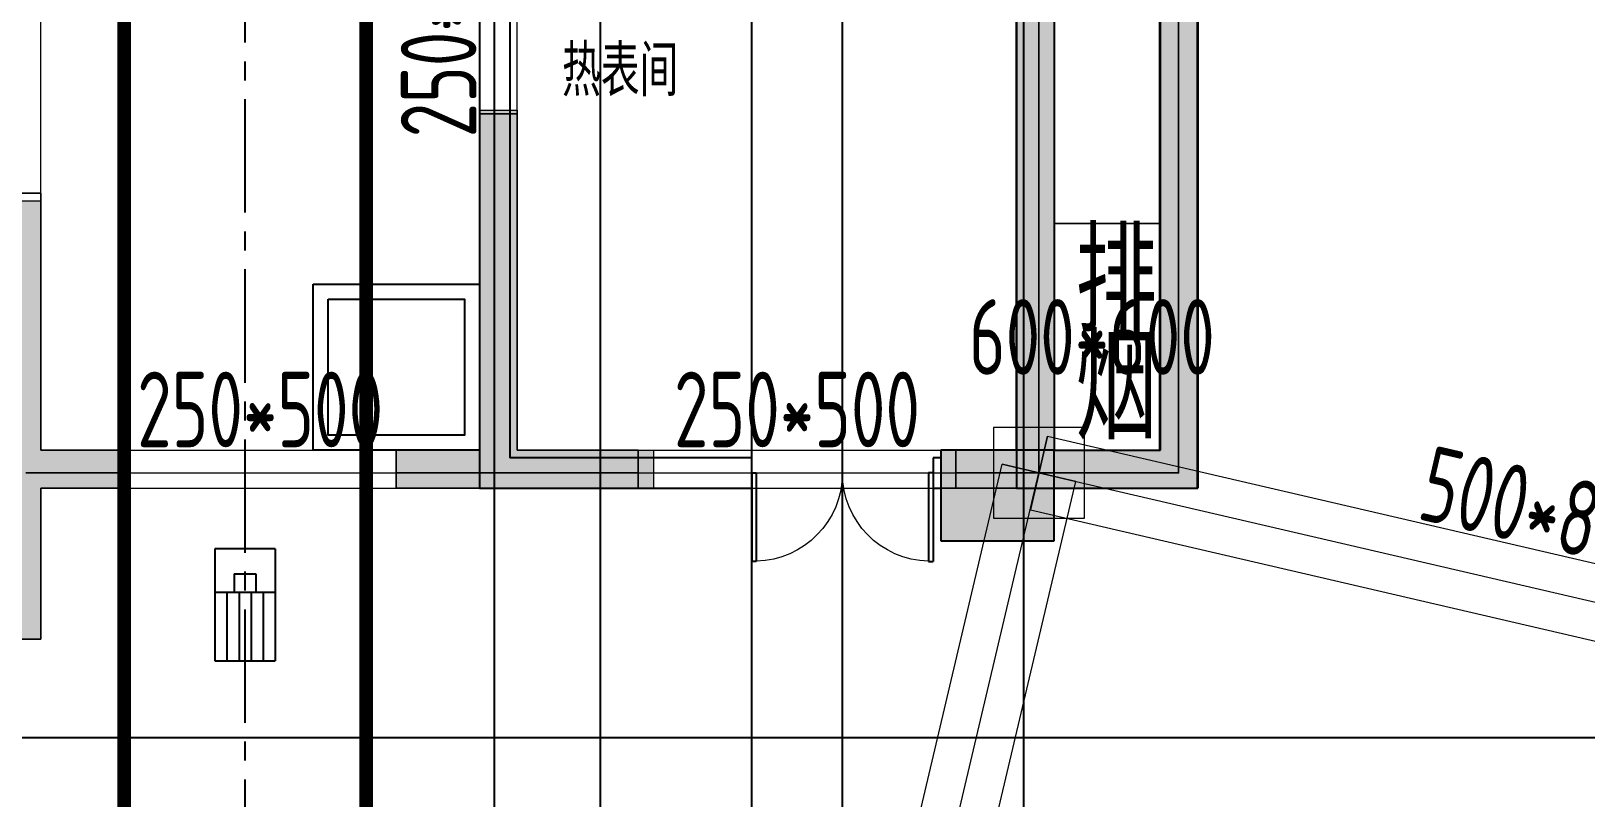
# Model space of a CAD drawing. Extents: x 369444 to 684549, y -549309 to 575337.
# Drawn here: x 439310 to 449591, y 449807 to 454880 of the extents above; entities that cross this region are included whole.
import ezdxf

# ---------------------------------------------------------------- set-up
doc = ezdxf.new("R2010")
doc.units = 0
doc.header["$LTSCALE"] = 1000
doc.header["$MEASUREMENT"] = 0
doc.linetypes.add('CENTER2', pattern=[1.125, 0.75, -0.125, 0.125, -0.125])
doc.linetypes.add('DASH', pattern=[0.35, 0.25, -0.1])
for name, color, linetype, lineweight, true_color in [('-1-0-1', 7, 'Continuous', 0, 0xc0c0c0), ('-1-1-2', 7, 'Continuous', 0, 0xc0c0c0), ('-2-0-1', 1, 'Continuous', 0, 0xff0000), ('-2-1-2', 9, 'Continuous', 0, 0x808080), ('1-6-1', 7, 'Continuous', 0, 0x55ff55), ('1-6-2', 7, 'Continuous', 0, 0x55ff55), ('11-6-1', 2, 'Continuous', 0, 0xffff00), ('11-6-2', 2, 'Continuous', 0, 0xffff00), ('11-6-5', 2, 'Continuous', 0, 0xffff00), ('12-6-1', 4, 'Continuous', 0, 0x00ffff), ('12-6-2', 4, 'Continuous', 0, 0x00ffff), ('12-6-5', 4, 'Continuous', 0, 0x00ffff)]:
    doc.layers.add(name, color=color, linetype=linetype, lineweight=lineweight, true_color=true_color)
for name, color, linetype in [('A-WALL-HATCH', 8, 'Continuous'), ('COLUMN', 9, 'Continuous'), ('DOTE', 1, 'Continuous'), ('DUCT-排烟中心线', 5, 'CENTER2'), ('DUCT-排烟管', 2, 'Continuous'), ('PUB_HATCH', 8, 'Continuous'), ('PUB_TEXT', 7, 'Continuous'), ('WALL', 9, 'Continuous'), ('WINDOW', 4, 'Continuous'), ('车库集水坑', 60, 'Continuous'), ('车库风井', 6, 'Continuous'), ('风管标注', 3, 'Continuous')]:
    doc.layers.add(name, color=color, linetype=linetype)
doc.layers.add('TEXT', color=7, linetype='Continuous', lineweight=13)
doc.styles.add('_HZTXT', font='txt.shx', dxfattribs={"width": 0.8, "bigfont": 'HZTXT.shx'})
doc.styles.add('HNSJY', font='hnsjy-07.shx', dxfattribs={"width": 0.8, "bigfont": 'hnsjy-hz.shx'})
doc.styles.add('yjkcad', font='yjkeng.shx', dxfattribs={"width": 0.7, "height": 250, "bigfont": 'yjkchn.shx'})

# ---------------------------------------------------------------- blocks, each defined once
blk = doc.blocks.new('55555h4dfghdfgh')
at = {"layer": '车库集水坑', "lineweight": -2}
for points in [[(38490790014.038872, 3905547680.364815), (38490791114.038872, 3905547680.364815), (38490791114.038872, 3905546580.364815), (38490790014.038872, 3905546580.364815)], [(38490790114.038872, 3905547580.364815), (38490791014.038872, 3905547580.364815), (38490791014.038872, 3905546680.364815), (38490790114.038872, 3905546680.364815)]]:
    blk.add_lwpolyline(points, close=True, dxfattribs=at)
blk = doc.blocks.new('$DorLib2D$00000002')
for p, q in [((-0.5, 0), (-0.5, 0.4875)), ((-0.475, 0.4875), (-0.5, 0.4875)), ((-0.475, 0), (-0.475, 0.4875)), ((0.475, 0), (0.475, 0.4875)), ((0.475, 0.4875), (0.5, 0.4875)), ((0.5, 0), (0.5, 0.4875)), ((-0.5, 0), (-0.475, 0)), ((0.5, 0), (0.475, 0))]:
    blk.add_line(p, q)
at = {"lineweight": 13}
for centre, start, end in [((-0.4875, 0), 0, 88.53072), ((0.4875, 0), 91.46928, 180)]:
    blk.add_arc(centre, 0.4875, start, end, dxfattribs=at)
blk = doc.blocks.new('N-风管')
at = {"color": 0}
for p, q in [((38489276480.666138, 3905545927.457123, -399.99999), (38489276480.666138, 3905545186.457123, -399.99999)), ((38489276880.666138, 3905545927.457123, -399.99999), (38489276480.666138, 3905545927.457123, -399.99999)), ((38489276608.666138, 3905545763.251523, -399.99999), (38489276752.666138, 3905545763.251523, -399.99999)), ((38489276608.666138, 3905545763.251523, -399.99999), (38489276608.666138, 3905545642.468524, -399.99999)), ((38489276480.666138, 3905545642.468524, -399.99999), (38489276880.666138, 3905545642.468524, -399.99999)), ((38489276480.666138, 3905545186.457123, -399.99999), (38489276880.666138, 3905545186.457123, -399.99999))]:
    blk.add_line(p, q, dxfattribs=at)
at = {"color": 0, "linetype": 'Continuous'}
for p, q in [((38489276880.666138, 3905545927.457123, -399.99999), (38489276880.666138, 3905545186.457123, -399.99999)), ((38489276752.666138, 3905545763.251523, -399.99999), (38489276752.666138, 3905545642.468524, -399.99999)), ((38489276560.666138, 3905545642.468524, -399.99999), (38489276560.666138, 3905545186.457123, -399.99999)), ((38489276640.666138, 3905545642.468524, -399.99999), (38489276640.666138, 3905545186.457123, -399.99999)), ((38489276720.666138, 3905545642.468524, -399.99999), (38489276720.666138, 3905545186.457123, -399.99999)), ((38489276800.666138, 3905545642.468524, -399.99999), (38489276800.666138, 3905545186.457123, -399.99999))]:
    blk.add_line(p, q, dxfattribs=at)
at = {"layer": 'DUCT-排烟中心线', "color": 0}
blk.add_line((38489276680.666138, 3905536902.568455), (38489276680.666138, 3905550155), dxfattribs=at)
at = {"layer": 'DUCT-排烟管', "color": 0, "const_width": 90}
for points in [[(38489275880.666138, 3905550155), (38489275880.666138, 3905536902.568455)], [(38489277480.666138, 3905536902.568455), (38489277480.666138, 3905550155)]]:
    blk.add_lwpolyline(points, dxfattribs=at)

msp = doc.modelspace()

# ---------------------------------------------------------------- hatches: boundary and pattern name
at = {"layer": 'A-WALL-HATCH'}
msp.add_hatch(color=256, dxfattribs=at).paths.add_polyline_path([(446074.6, 451507), (446074.6, 452107), (445324.6, 452107), (445324.6, 451507)])
at = {"layer": 'PUB_HATCH'}
h = msp.add_hatch(color=256, dxfattribs=at)
h.dxf.hatch_style = 1
h.paths.add_polyline_path([(433674.5, 461707), (433674.5, 462107), (434074.5, 462107), (434074.5, 461707)], flags=17)
h.paths.add_polyline_path([(405174.5, 461707), (405174.5, 462107), (404774.5, 462107), (404774.5, 461707)], flags=17)
h.paths.add_polyline_path([(419974.5, 457857), (420074.5, 457857), (420074.5, 458357), (419574.5, 458357), (419574.5, 457857), (419724.5, 457857)], flags=17)
h.paths.add_polyline_path([(420174.5, 458357), (419574.5, 458357), (419574.5, 455257), (419974.5, 455257), (419974.5, 455457), (419824.5, 455457), (419824.5, 458107), (420174.5, 458107)])
h.paths.add_polyline_path([(399474.5, 455257), (399474.5, 460257), (400224.5, 460257), (400224.5, 460007), (399724.5, 460007), (399724.5, 455257)])
h.paths.add_polyline_path([(409249.5, 456957), (409249.5, 460257), (409499.5, 460257), (409499.5, 456957)])
h.paths.add_polyline_path([(393024.5, 457657), (393024.5, 452107), (393524.5, 452107), (393524.5, 451857), (392774.5, 451857), (392774.5, 457657)])
h.paths.add_polyline_path([(396324.5, 451857), (395424.5, 451857), (395424.5, 452107), (396324.5, 452107), (396324.5, 454357), (396574.5, 454357), (396574.5, 452107), (397124.5, 452107), (397124.5, 451857)])
h.paths.add_polyline_path([(402924.5, 453557), (402924.5, 451107), (403824.5, 451107), (403824.5, 450857), (402674.5, 450857), (402674.5, 453557)])
h.paths.add_polyline_path([(405624.5, 459557), (405624.5, 460257), (407674.5, 460257), (407674.5, 460007), (405874.5, 460007), (405874.5, 459557)])
h.paths.add_polyline_path([(416074.5, 453557), (416074.5, 450857), (414924.5, 450857), (414924.5, 451107), (415824.5, 451107), (415824.5, 453557)])
h.paths.add_polyline_path([(413574.5, 458107), (413074.5, 458107), (413074.5, 455457), (413274.5, 455457), (413274.5, 455257), (412824.5, 455257), (412824.5, 458357), (413574.5, 458357)])
h.paths.add_polyline_path([(419274.5, 453557), (419274.5, 450857), (418624.5, 450857), (418624.5, 451107), (419024.5, 451107), (419024.5, 453557)])
h.paths.add_polyline_path([(406974.5, 461656.8), (406974.5, 462557), (410374.5, 462557), (410374.5, 461656.8), (410174.5, 461656.8), (410174.5, 462357), (407174.5, 462357), (407174.5, 461656.7)], flags=17)
h.paths.add_polyline_path([(405274.5, 455457), (405674.5, 455457), (405674.5, 458107), (405174.5, 458107), (405174.5, 458357), (405874.5, 458357), (405874.5, 455257), (405274.5, 455257)])
h.paths.add_polyline_path([(399724.5, 451107), (400124.5, 451107), (400124.5, 450857), (399474.5, 450857), (399474.5, 451857), (398924.5, 451857), (398924.5, 452107), (399474.5, 452107), (399474.5, 453757), (399724.5, 453757), (399724.5, 452107)])
h.paths.add_polyline_path([(405924.5, 451107), (406124.5, 451107), (406124.5, 450857), (405924.5, 450857), (405524.5, 450857), (405524.5, 451107), (405674.5, 451107), (405674.5, 453557), (405924.5, 453557)])
h.paths.add_polyline_path([(418674.5, 458357), (419274.5, 458357), (419274.5, 455257), (418874.5, 455257), (418874.5, 455457), (419024.5, 455457), (419024.5, 458107), (418674.5, 458107)])
h.paths.add_polyline_path([(396324.5, 456907), (396324.5, 457407), (394524.5, 457407), (394524.5, 457657), (396574.5, 457657), (396574.5, 456907)])
h.paths.add_polyline_path([(401924.5, 458107), (401374.5, 458107), (401374.5, 456307), (401124.5, 456307), (401124.5, 458357), (401924.5, 458357)])
h.paths.add_polyline_path([(410174.5, 464207), (410174.5, 464757), (407974.5, 464757), (407974.5, 464207), (407774.5, 464207), (407774.5, 464957), (410374.5, 464957), (410374.5, 464207)], flags=17)
h.paths.add_polyline_path([(413074.5, 451107), (413224.5, 451107), (413224.5, 450857), (412824.5, 450857), (412624.5, 450857), (412624.5, 451107), (412824.5, 451107), (412824.5, 453557), (413074.5, 453557)])
h.paths.add_polyline_path([(439124.5, 455257), (439124.5, 460007), (438624.5, 460007), (438624.5, 460257), (439374.5, 460257), (439374.5, 455257)])
h.paths.add_polyline_path([(429349.5, 456957), (429349.5, 460257), (429599.5, 460257), (429599.5, 456957)])
h.paths.add_polyline_path([(446074.5, 457657), (446074.5, 451857), (445324.5, 451857), (445324.5, 452107), (445824.5, 452107), (445824.5, 457657)])
h.paths.add_polyline_path([(441724.5, 451857), (441724.5, 452107), (442274.5, 452107), (442274.5, 454357), (442524.5, 454357), (442524.5, 452107), (443424.5, 452107), (443424.5, 451857), (442524.5, 451857)])
h.paths.add_polyline_path([(432974.5, 459557), (432974.5, 460007), (431174.5, 460007), (431174.5, 460257), (433224.5, 460257), (433224.5, 459557)])
h.paths.add_polyline_path([(423024.5, 453557), (423024.5, 451107), (423924.5, 451107), (423924.5, 450857), (422774.5, 450857), (422774.5, 453557)])
h.paths.add_polyline_path([(425274.5, 458357), (426024.5, 458357), (426024.5, 455257), (425574.5, 455257), (425574.5, 455457), (425774.5, 455457), (425774.5, 458107), (425274.5, 458107)])
h.paths.add_polyline_path([(419824.5, 453557), (419824.5, 451107), (420224.5, 451107), (420224.5, 450857), (419574.5, 450857), (419574.5, 453557)])
h.paths.add_polyline_path([(431674.5, 461656.8), (431674.5, 462357), (428674.5, 462357), (428674.5, 461656.8), (428474.5, 461656.8), (428474.5, 462557), (431874.5, 462557), (431874.5, 461656.8)], flags=17)
h.paths.add_polyline_path([(433574.5, 455257), (432974.5, 455257), (432974.5, 458357), (433674.5, 458357), (433674.5, 458107), (433174.5, 458107), (433174.5, 455457), (433574.5, 455457)])
h.paths.add_polyline_path([(439124.5, 452107), (439124.5, 453757), (439374.5, 453757), (439374.5, 452107), (439924.5, 452107), (439924.5, 451857), (439374.5, 451857), (439374.5, 450857), (438724.5, 450857), (438724.5, 451107), (439124.5, 451107)])
h.paths.add_polyline_path([(444324.5, 457407), (442524.5, 457407), (442524.5, 456907), (442274.5, 456907), (442274.5, 457657), (444324.5, 457657)])
h.paths.add_polyline_path([(432924.5, 453557), (433174.5, 453557), (433174.5, 451107), (433324.5, 451107), (433324.5, 450857), (432924.5, 450857), (432724.5, 450857), (432724.5, 451107), (432924.5, 451107)])
h.paths.add_polyline_path([(436924.5, 458357), (437724.5, 458357), (437724.5, 456307), (437474.5, 456307), (437474.5, 458107), (436924.5, 458107)])
h.paths.add_polyline_path([(436174.5, 453557), (436174.5, 450857), (435024.5, 450857), (435024.5, 451107), (435924.5, 451107), (435924.5, 453557)])
h.paths.add_polyline_path([(428474.5, 464207), (428474.5, 464957), (431074.5, 464957), (431074.5, 464207), (430874.5, 464207), (430874.5, 464757), (428674.5, 464757), (428674.5, 464207)], flags=17)
h.paths.add_polyline_path([(429349.5, 451107), (429349.5, 454357), (429599.5, 454357), (429599.5, 451107), (430324.5, 451107), (430324.5, 450857), (429349.5, 450857), (428624.5, 450857), (428624.5, 451107)])
h.paths.add_polyline_path([(425774.5, 453557), (426024.5, 453557), (426024.5, 451107), (426224.5, 451107), (426224.5, 450857), (426024.5, 450857), (425624.5, 450857), (425624.5, 451107), (425774.5, 451107)])
h.paths.add_polyline_path([(413074.5, 461657.3), (413324.5, 461657.3), (413324.5, 462157.3), (412824.5, 462157.3), (412824.5, 461657.3)], flags=17)
h.paths.add_polyline_path([(425774.5, 461657), (426024.5, 461657), (426024.5, 462157), (425524.5, 462157), (425524.5, 461657)], flags=17)
edge = h.paths.add_edge_path()
edge.add_line((413074.5, 461657), (413074.5, 460057))
edge.add_line((413074.5, 460057), (411074.5, 460057))
edge.add_line((411074.5, 460057), (411074.5, 460257))
edge.add_line((411074.5, 460257), (412824.5, 460257))
edge.add_line((412824.5, 460257), (412824.5, 461657.3))
edge.add_line((404774.5, 461707), (401874.5, 461707))
edge.add_line((401874.5, 461707), (401874.5, 464457))
edge.add_line((401874.5, 464457), (399674.5, 464457))
edge.add_line((399674.5, 464457), (399674.5, 461657))
edge.add_line((399674.5, 461657), (399174.5, 461657))
edge.add_line((399174.5, 461657), (399174.5, 461857))
edge.add_line((399174.5, 461857), (399474.5, 461857))
edge.add_line((399474.5, 461857), (399474.5, 464457))
edge.add_line((399474.5, 464457), (397174.5, 464457))
edge.add_line((397174.5, 464457), (397174.5, 463507))
edge.add_line((397174.5, 463507), (396924.5, 463507))
edge.add_line((396924.5, 463507), (396924.5, 464457))
edge.add_line((396924.5, 464457), (396924.5, 464907))
edge.add_line((396924.5, 464907), (392224.5, 464907))
edge.add_line((392224.5, 464907), (392224.5, 461907))
edge.add_line((392224.5, 461907), (393024.5, 461907))
edge.add_line((393024.5, 461907), (393024.5, 461157))
edge.add_line((393024.5, 461157), (392774.5, 461157))
edge.add_line((392774.5, 461157), (392774.5, 461657))
edge.add_line((392774.5, 461657), (391974.5, 461657))
edge.add_line((391974.5, 461657), (391974.5, 465157))
edge.add_line((391974.5, 465157), (397174.5, 465157))
edge.add_line((397174.5, 465157), (397174.5, 464707))
edge.add_line((397174.5, 464707), (399674.5, 464707))
edge.add_line((399674.5, 464707), (402124.5, 464707))
edge.add_line((402124.5, 464707), (402124.5, 461957))
edge.add_line((402124.5, 461957), (404774.5, 461957))
edge.add_line((426024.5, 461657), (426024.5, 460257))
edge.add_line((426024.5, 460257), (427774.5, 460257))
edge.add_line((427774.5, 460257), (427774.5, 460057))
edge.add_line((427774.5, 460057), (425774.5, 460057))
edge.add_line((425774.5, 460057), (425774.5, 461657))
edge.add_line((434074.5, 461957), (436724.5, 461957))
edge.add_line((436724.5, 461957), (436724.5, 464707))
edge.add_line((436724.5, 464707), (439174.5, 464707))
edge.add_line((439174.5, 464707), (441674.5, 464707))
edge.add_line((441674.5, 464707), (441674.5, 465157))
edge.add_line((441674.5, 465157), (446874.5, 465157))
edge.add_line((446874.5, 465157), (446874.5, 461657))
edge.add_line((446874.5, 461657), (446074.5, 461657))
edge.add_line((446074.5, 461657), (446074.5, 461157))
edge.add_line((446074.5, 461157), (445824.5, 461157))
edge.add_line((445824.5, 461157), (445824.5, 461907))
edge.add_line((445824.5, 461907), (446624.5, 461907))
edge.add_line((446624.5, 461907), (446624.5, 464907))
edge.add_line((446624.5, 464907), (441924.5, 464907))
edge.add_line((441924.5, 464907), (441924.5, 464457))
edge.add_line((441924.5, 464457), (441924.5, 463507))
edge.add_line((441924.5, 463507), (441674.5, 463507))
edge.add_line((441674.5, 463507), (441674.5, 464457))
edge.add_line((441674.5, 464457), (439374.5, 464457))
edge.add_line((439374.5, 464457), (439374.5, 461857))
edge.add_line((439374.5, 461857), (439674.5, 461857))
edge.add_line((439674.5, 461857), (439674.5, 461657))
edge.add_line((439674.5, 461657), (439174.5, 461657))
edge.add_line((439174.5, 461657), (439174.5, 464457))
edge.add_line((439174.5, 464457), (436974.5, 464457))
edge.add_line((436974.5, 464457), (436974.5, 461707))
edge.add_line((436974.5, 461707), (434074.5, 461707))
edge.add_line((405174.5, 462107), (405174.5, 467557))
edge.add_line((405174.5, 467557), (412274.5, 467557))
edge.add_line((412274.5, 467557), (412274.5, 464707))
edge.add_line((412274.5, 464707), (412824.5, 464707))
edge.add_line((412824.5, 464707), (412824.5, 464307))
edge.add_line((412824.5, 464307), (413074.5, 464307))
edge.add_line((413074.5, 464307), (413074.5, 464957))
edge.add_line((413074.5, 464957), (412524.5, 464957))
edge.add_line((412524.5, 464957), (412524.5, 467557))
edge.add_line((412524.5, 467557), (413374.5, 467557))
edge.add_line((413374.5, 467557), (413374.5, 465557))
edge.add_line((413374.5, 465557), (419424.5, 465557))
edge.add_line((404924.5, 462107), (404924.5, 467807))
edge.add_line((404924.5, 467807), (412274.5, 467807))
edge.add_line((412274.5, 467807), (413624.5, 467807))
edge.add_line((413624.5, 467807), (413624.5, 465807))
edge.add_line((413624.5, 465807), (419424.5, 465807))
edge.add_line((419924.5, 465557), (425474.5, 465557))
edge.add_line((425474.5, 465557), (425474.5, 467557))
edge.add_line((425474.5, 467557), (426324.5, 467557))
edge.add_line((426324.5, 467557), (426324.5, 464957))
edge.add_line((426324.5, 464957), (425774.5, 464957))
edge.add_line((425774.5, 464957), (425774.5, 464307))
edge.add_line((425774.5, 464307), (426024.5, 464307))
edge.add_line((426024.5, 464307), (426024.5, 464707))
edge.add_line((426024.5, 464707), (426574.5, 464707))
edge.add_line((426574.5, 464707), (426574.5, 467557))
edge.add_line((426574.5, 467557), (433674.5, 467557))
edge.add_line((433674.5, 467557), (433674.5, 462107))
edge.add_line((419924.5, 465807), (425224.5, 465807))
edge.add_line((425224.5, 465807), (425224.5, 467807))
edge.add_line((425224.5, 467807), (426574.5, 467807))
edge.add_line((426574.5, 467807), (433924.5, 467807))
edge.add_line((433924.5, 467807), (433924.5, 462107))
h.paths.add_polyline_path([(410224.5, 451107), (410224.5, 450857), (408524.5, 450857), (408524.5, 451107), (409249.5, 451107), (409249.5, 454357), (409499.5, 454357), (409499.5, 451107)])
for points in [[(446074.6, 457407), (445824.6, 457657), (445824.6, 451857), (446074.6, 452107)], [(447024.6, 455257), (446774.6, 455507), (446774.6, 452107), (447024.6, 451857)], [(446074.6, 452107), (445824.6, 451857), (447024.6, 451857), (446774.6, 452107)]]:
    msp.add_hatch(color=256, dxfattribs=at).paths.add_polyline_path(points)

# ---------------------------------------------------------------- linework, layer by layer
at = {"layer": '-1-0-1', "color": 0}
for p in [(442374.4, 454331.9, -3600), (439924.4, 451956.9, -3600), (441724.4, 451956.9, -3600), (442374.4, 451956.9, -3600), (443324.4, 451956.9, -3600), (445424.4, 451956.9, -3600), (445974.4, 451956.9, -3600), (446895.9, 451956.9, -3600)]:
    msp.add_point(p, dxfattribs=at)
at = {"layer": '-1-1-2', "color": 0}
for p, q in [((442374.4, 454331.9, -3600), (442374.4, 454331.9)), ((439924.4, 451956.9, -3600), (439924.4, 451956.9)), ((441724.4, 451956.9, -3600), (441724.4, 451956.9)), ((442374.4, 451956.9, -3600), (442374.4, 451956.9)), ((443324.4, 451956.9, -3600), (443324.4, 451956.9)), ((445424.4, 451956.9, -3600), (445424.4, 451956.9)), ((445974.4, 451956.9, -3600), (445974.4, 451956.9)), ((446895.9, 451956.9, -3600), (446895.9, 451956.9))]:
    msp.add_line(p, q, dxfattribs=at)
at = {"layer": '-2-0-1', "color": 0}
for p, q in [((442374.4, 454331.9, -3600), (442374.4, 455656.9, -3600)), ((445974.4, 451956.9, -3600), (445974.4, 455656.9, -3600)), ((446895.9, 451956.9, -3600), (446895.9, 455382.2, -3600)), ((442374.4, 451956.9, -3600), (442374.4, 454331.9, -3600)), ((439274.4, 451956.9, -3600), (439924.4, 451956.9, -3600)), ((439924.4, 451956.9, -3600), (441724.4, 451956.9, -3600)), ((441724.4, 451956.9, -3600), (442374.4, 451956.9, -3600)), ((442374.4, 451956.9, -3600), (443324.4, 451956.9, -3600)), ((443324.4, 451956.9, -3600), (445424.4, 451956.9, -3600)), ((444074.3, 443907.1, -3600), (445974.4, 451956.9, -3600)), ((445424.4, 451956.9, -3600), (445974.4, 451956.9, -3600)), ((445974.4, 451956.9, -3600), (446895.9, 451956.9, -3600)), ((445974.4, 451956.9, -3600), (452424.3, 450457.1, -3600))]:
    msp.add_line(p, q, dxfattribs=at)
at = {"layer": '-2-1-2', "color": 0}
for p, q in [((442374.4, 454331.9), (442374.4, 455656.9)), ((445974.4, 451956.9), (445974.4, 455656.9)), ((446895.9, 451956.9), (446895.9, 455382.2)), ((442374.4, 451956.9), (442374.4, 454331.9)), ((439274.4, 451956.9), (439924.4, 451956.9)), ((439924.4, 451956.9), (441724.4, 451956.9)), ((441724.4, 451956.9), (442374.4, 451956.9)), ((442374.4, 451956.9), (443324.4, 451956.9)), ((443324.4, 451956.9), (445424.4, 451956.9)), ((444074.3, 443907.1), (445974.4, 451956.9)), ((445424.4, 451956.9), (445974.4, 451956.9)), ((445974.4, 451956.9), (446895.9, 451956.9)), ((445974.4, 451956.9), (452424.3, 450457.1))]:
    msp.add_line(p, q, dxfattribs=at)
at = {"layer": '1-6-1', "color": 0}
for p, q in [((445824.4, 455656.9, -8700), (445824.4, 452106.9, -8700)), ((445824.4, 452106.9, -5100), (445824.4, 455656.9, -5100)), ((446074.4, 455656.9, -5100), (446074.4, 452106.9, -5100)), ((446074.4, 452106.9, -8700), (446074.4, 455656.9, -8700)), ((446770.9, 455507.2, -8700), (446770.9, 452106.9, -8700)), ((446770.9, 452106.9, -5100), (446770.9, 455507.2, -5100)), ((447020.9, 455257.2, -5100), (447020.9, 451856.9, -5100)), ((447020.9, 451856.9, -8700), (447020.9, 455257.2, -8700)), ((442274.4, 454331.9, -3600), (442274.4, 452106.9, -3600)), ((442274.4, 454331.9), (442274.4, 454331.9, -3600)), ((442274.4, 452106.9), (442274.4, 454331.9)), ((442274.4, 454331.9, -3600), (442274.4, 454331.9)), ((442524.4, 454331.9, -3600), (442274.4, 454331.9, -3600)), ((442274.4, 454331.9), (442524.4, 454331.9)), ((442524.4, 454331.9), (442524.4, 452106.9)), ((442524.4, 454331.9, -3600), (442524.4, 454331.9)), ((442524.4, 452106.9, -3600), (442524.4, 454331.9, -3600)), ((442524.4, 454331.9), (442524.4, 454331.9, -3600)), ((439374.4, 453806.9, -3600), (439124.4, 453806.9, -3600)), ((439124.4, 453806.9), (439374.4, 453806.9)), ((439374.4, 453806.9), (439374.4, 452106.9)), ((439374.4, 453806.9, -3600), (439374.4, 453806.9)), ((439374.4, 452106.9, -3600), (439374.4, 453806.9, -3600)), ((439374.4, 453806.9), (439374.4, 453806.9, -3600)), ((439374.4, 452106.9, -3600), (439374.4, 452106.9)), ((439924.4, 452106.9, -3600), (439374.4, 452106.9, -3600)), ((439374.4, 452106.9), (439924.4, 452106.9)), ((439374.4, 452106.9), (439374.4, 452106.9, -3600)), ((439924.4, 452106.9), (439924.4, 452106.9, -3600)), ((439924.4, 452106.9, -3600), (439924.4, 452106.9)), ((439924.4, 451856.9, -3600), (439924.4, 452106.9, -3600)), ((439924.4, 452106.9), (439924.4, 451856.9)), ((441724.4, 452106.9, -3600), (441724.4, 452106.9)), ((442274.4, 452106.9, -3600), (441724.4, 452106.9, -3600)), ((441724.4, 452106.9), (442274.4, 452106.9)), ((441724.4, 452106.9, -3600), (441724.4, 451856.9, -3600)), ((441724.4, 452106.9), (441724.4, 452106.9, -3600)), ((441724.4, 451856.9), (441724.4, 452106.9)), ((442274.4, 452106.9, -3600), (442274.4, 452106.9)), ((442274.4, 452106.9), (442274.4, 452106.9, -3600)), ((442524.4, 452106.9), (442524.4, 452106.9, -3600)), ((442524.4, 452106.9, -3600), (442524.4, 452106.9)), ((443324.4, 452106.9, -3600), (442524.4, 452106.9, -3600)), ((442524.4, 452106.9), (443324.4, 452106.9)), ((443324.4, 452106.9), (443324.4, 452106.9, -3600)), ((443324.4, 452106.9, -3600), (443324.4, 452106.9)), ((443324.4, 451856.9, -3600), (443324.4, 452106.9, -3600)), ((443324.4, 452106.9), (443324.4, 451856.9)), ((445424.4, 452106.9, -8700), (445424.4, 452106.9, -5100)), ((445824.4, 452106.9, -8700), (445424.4, 452106.9, -8700)), ((445424.4, 452106.9, -5100), (445824.4, 452106.9, -5100)), ((445424.4, 452106.9, -8700), (445424.4, 451856.9, -8700)), ((445424.4, 452106.9, -5100), (445424.4, 452106.9, -8700)), ((445424.4, 451856.9, -5100), (445424.4, 452106.9, -5100)), ((445824.4, 452106.9, -5100), (445824.4, 452106.9, -8700)), ((445824.4, 452106.9, -8700), (445824.4, 452106.9, -5100)), ((446074.4, 452106.9, -8700), (446074.4, 452106.9, -5100)), ((446770.9, 452106.9, -8700), (446074.4, 452106.9, -8700)), ((446074.4, 452106.9, -5100), (446770.9, 452106.9, -5100)), ((446074.4, 452106.9, -5100), (446074.4, 452106.9, -8700)), ((446770.9, 452106.9, -5100), (446770.9, 452106.9, -8700)), ((446770.9, 452106.9, -8700), (446770.9, 452106.9, -5100)), ((439374.4, 451856.9), (439374.4, 451856.9, -3600)), ((439924.4, 451856.9), (439374.4, 451856.9)), ((439374.4, 451856.9, -3600), (439924.4, 451856.9, -3600)), ((439374.4, 451856.9), (439374.4, 450856.9)), ((439374.4, 451856.9, -3600), (439374.4, 451856.9)), ((439374.4, 450856.9, -3600), (439374.4, 451856.9, -3600)), ((439924.4, 451856.9, -3600), (439924.4, 451856.9)), ((439924.4, 451856.9), (439924.4, 451856.9, -3600)), ((441724.4, 451856.9), (441724.4, 451856.9, -3600)), ((442374.4, 451856.9), (441724.4, 451856.9)), ((441724.4, 451856.9, -3600), (442374.4, 451856.9, -3600)), ((441724.4, 451856.9, -3600), (441724.4, 451856.9)), ((442374.4, 451856.9), (442374.4, 451856.9, -3600)), ((443324.4, 451856.9), (442374.4, 451856.9)), ((442374.4, 451856.9, -3600), (443324.4, 451856.9, -3600)), ((442374.4, 451856.9, -3600), (442374.4, 451856.9)), ((443324.4, 451856.9, -3600), (443324.4, 451856.9)), ((443324.4, 451856.9), (443324.4, 451856.9, -3600)), ((445424.4, 451856.9, -5100), (445424.4, 451856.9, -8700)), ((445974.4, 451856.9, -5100), (445424.4, 451856.9, -5100)), ((445424.4, 451856.9, -8700), (445974.4, 451856.9, -8700)), ((445424.4, 451856.9, -8700), (445424.4, 451856.9, -5100)), ((445974.4, 451856.9, -5100), (445974.4, 451856.9, -8700)), ((447020.9, 451856.9, -5100), (445974.4, 451856.9, -5100)), ((445974.4, 451856.9, -8700), (447020.9, 451856.9, -8700)), ((445974.4, 451856.9, -8700), (445974.4, 451856.9, -5100)), ((447020.9, 451856.9, -8700), (447020.9, 451856.9, -5100)), ((447020.9, 451856.9, -5100), (447020.9, 451856.9, -8700)), ((439374.4, 450856.9), (438724.4, 450856.9)), ((438724.4, 450856.9, -3600), (439374.4, 450856.9, -3600)), ((439374.4, 450856.9), (439374.4, 450856.9, -3600)), ((439374.4, 450856.9, -3600), (439374.4, 450856.9))]:
    msp.add_line(p, q, dxfattribs=at)
at = {"layer": '1-6-2', "color": 0}
for p, q in [((445974.4, 455656.9, -5100), (445974.4, 451956.9, -5100)), ((445974.4, 451956.9, -8700), (445974.4, 455656.9, -8700)), ((446895.9, 455382.2, -5100), (446895.9, 451956.9, -5100)), ((446895.9, 451956.9, -8700), (446895.9, 455382.2, -8700)), ((442374.4, 454331.9), (442374.4, 451956.9)), ((442374.4, 454331.9, -3600), (442374.4, 454331.9)), ((442374.4, 451956.9, -3600), (442374.4, 454331.9, -3600)), ((439924.4, 451956.9), (439274.4, 451956.9)), ((439274.4, 451956.9, -3600), (439924.4, 451956.9, -3600)), ((439924.4, 451956.9, -3600), (439924.4, 451956.9)), ((441724.4, 451956.9), (441724.4, 451956.9, -3600)), ((442374.4, 451956.9), (441724.4, 451956.9)), ((441724.4, 451956.9, -3600), (442374.4, 451956.9, -3600)), ((442374.4, 451956.9), (442374.4, 451956.9, -3600)), ((442374.4, 451956.9), (442374.4, 451956.9, -3600)), ((443324.4, 451956.9), (442374.4, 451956.9)), ((442374.4, 451956.9, -3600), (443324.4, 451956.9, -3600)), ((442374.4, 451956.9, -3600), (442374.4, 451956.9)), ((443324.4, 451956.9, -3600), (443324.4, 451956.9)), ((445424.4, 451956.9, -5100), (445424.4, 451956.9, -8700)), ((445974.4, 451956.9, -5100), (445424.4, 451956.9, -5100)), ((445424.4, 451956.9, -8700), (445974.4, 451956.9, -8700)), ((445974.4, 451956.9, -5100), (445974.4, 451956.9, -8700)), ((446895.9, 451956.9, -5100), (445974.4, 451956.9, -5100)), ((445974.4, 451956.9, -8700), (446895.9, 451956.9, -8700)), ((445974.4, 451956.9, -8700), (445974.4, 451956.9, -5100)), ((445974.4, 451956.9, -5100), (445974.4, 451956.9, -8700)), ((446895.9, 451956.9, -8700), (446895.9, 451956.9, -5100)), ((446895.9, 451956.9, -5100), (446895.9, 451956.9, -8700))]:
    msp.add_line(p, q, dxfattribs=at)
at = {"layer": '11-6-1', "color": 0}
for p, q in [((445674.4, 452256.9), (445674.4, 451656.9)), ((446274.4, 452256.9), (445674.4, 452256.9)), ((445674.4, 452256.9, -3600), (445674.4, 451656.9, -3600)), ((446274.4, 452256.9, -3600), (445674.4, 452256.9, -3600)), ((445674.4, 452256.9, -3600), (445674.4, 452256.9)), ((446274.4, 451656.9), (446274.4, 452256.9)), ((446274.4, 451656.9, -3600), (446274.4, 452256.9, -3600)), ((446274.4, 452256.9, -3600), (446274.4, 452256.9)), ((445674.4, 451656.9), (446274.4, 451656.9)), ((445674.4, 451656.9, -3600), (446274.4, 451656.9, -3600)), ((445674.4, 451656.9, -3600), (445674.4, 451656.9)), ((446274.4, 451656.9, -3600), (446274.4, 451656.9))]:
    msp.add_line(p, q, dxfattribs=at)
at = {"layer": '11-6-2', "color": 0}
msp.add_line((445974.4, 451956.9, -3600), (445974.4, 451956.9), dxfattribs=at)
at = {"layer": '12-6-1', "color": 0}
for p, q in [((442274.4, 454331.9), (442274.4, 455656.9)), ((442274.4, 454331.9, -400), (442274.4, 455656.9, -400)), ((442524.4, 454331.9), (442524.4, 455656.9)), ((442524.4, 454331.9, -400), (442524.4, 455656.9, -400)), ((439374.4, 453806.9), (439374.4, 455356.9)), ((439374.4, 453806.9, -500), (439374.4, 455356.9, -500)), ((442274.4, 454331.9), (442524.4, 454331.9)), ((442274.4, 454331.9, -400), (442274.4, 454331.9)), ((442524.4, 454331.9, -400), (442274.4, 454331.9, -400)), ((442524.4, 454331.9), (442524.4, 454331.9, -400)), ((439124.4, 453806.9), (439374.4, 453806.9)), ((439374.4, 453806.9, -500), (439124.4, 453806.9, -500)), ((439374.4, 453806.9), (439374.4, 453806.9, -500)), ((446031, 452200.4, -5100), (445917.8, 451713.4, -5100)), ((445917.8, 451713.4, -5900), (446031, 452200.4, -5900)), ((446031, 452200.4, -5900), (446031, 452200.4, -5100)), ((446031, 452200.4, -5100), (452480.9, 450700.6, -5100)), ((446031, 452200.4, -5900), (452480.9, 450700.6, -5900)), ((439924.4, 452106.9), (439924.4, 451856.9)), ((439924.4, 452106.9, -500), (439924.4, 452106.9)), ((439924.4, 451856.9, -500), (439924.4, 452106.9, -500)), ((439924.4, 452106.9), (441724.4, 452106.9)), ((439924.4, 452106.9, -500), (441724.4, 452106.9, -500)), ((441724.4, 452106.9), (441724.4, 451856.9)), ((441724.4, 452106.9, -500), (441724.4, 452106.9)), ((441724.4, 451856.9, -500), (441724.4, 452106.9, -500)), ((443324.4, 452106.9), (443324.4, 451856.9)), ((443324.4, 452106.9, -500), (443324.4, 452106.9)), ((443324.4, 451856.9, -500), (443324.4, 452106.9, -500)), ((443324.4, 452106.9), (445424.4, 452106.9)), ((443324.4, 452106.9, -500), (445424.4, 452106.9, -500)), ((445424.4, 452106.9), (445424.4, 451856.9)), ((445424.4, 452106.9, -500), (445424.4, 452106.9)), ((445424.4, 451856.9, -500), (445424.4, 452106.9, -500)), ((443831, 443964.5), (445731.1, 452014.4)), ((443831, 443964.5, -800), (445731.1, 452014.4, -800)), ((445731.1, 452014.4), (446217.7, 451899.5)), ((445731.1, 452014.4, -800), (445731.1, 452014.4)), ((446217.7, 451899.5, -800), (445731.1, 452014.4, -800)), ((444317.6, 443849.6), (446217.7, 451899.5)), ((444317.6, 443849.6, -800), (446217.7, 451899.5, -800)), ((446217.7, 451899.5), (446217.7, 451899.5, -800)), ((439924.4, 451856.9), (439924.4, 451856.9, -500)), ((439924.4, 451856.9), (441724.4, 451856.9)), ((439924.4, 451856.9, -500), (441724.4, 451856.9, -500)), ((441724.4, 451856.9), (441724.4, 451856.9, -500)), ((443324.4, 451856.9), (443324.4, 451856.9, -500)), ((443324.4, 451856.9), (445424.4, 451856.9)), ((443324.4, 451856.9, -500), (445424.4, 451856.9, -500)), ((445424.4, 451856.9), (445424.4, 451856.9, -500)), ((445917.8, 451713.4, -5100), (445917.8, 451713.4, -5900)), ((445917.8, 451713.4, -5100), (452367.7, 450213.5, -5100)), ((445917.8, 451713.4, -5900), (452367.7, 450213.5, -5900))]:
    msp.add_line(p, q, dxfattribs=at)
at = {"layer": '12-6-2', "color": 0}
for p, q in [((442374.4, 454331.9), (442374.4, 455656.9)), ((439924.4, 451956.9), (441724.4, 451956.9)), ((443324.4, 451956.9), (445424.4, 451956.9)), ((444074.3, 443907.1), (445974.4, 451956.9)), ((445974.4, 451956.9, -5100), (452424.3, 450457.1, -5100))]:
    msp.add_line(p, q, dxfattribs=at)
at = {"layer": 'COLUMN', "color": 8}
for p, q in [((446074.6, 452107), (445324.6, 452107)), ((445324.6, 452107), (445324.6, 451507)), ((446074.6, 451507), (446074.6, 452107)), ((445324.6, 451507), (446074.6, 451507))]:
    msp.add_line(p, q, dxfattribs=at)
at = {"layer": 'DOTE', "color": 8}
for p, q in [((442374.5, 261807), (442374.5, 476704.8)), ((443074.5, 59364.2), (443074.5, 476704.8)), ((444074.5, 261807), (444074.5, 476704.8)), ((444674.5, 261807), (444674.5, 476704.8)), ((445874.5, 59364.2), (445874.5, 476704.8))]:
    msp.add_line(p, q, dxfattribs=at)
at = {"layer": 'DOTE', "color": 8, "lineweight": -2}
msp.add_line((377844.4, 450207), (624570.9, 450207), dxfattribs=at)
at = {"layer": 'PUB_HATCH', "lineweight": 0, "ltscale": 1}
for points in [[(446074.5, 457657), (446074.5, 451857), (445324.5, 451857), (445324.5, 452107), (445824.5, 452107), (445824.5, 457657)], [(441724.5, 451857), (441724.5, 452107), (442274.5, 452107), (442274.5, 454357), (442524.5, 454357), (442524.5, 452107), (443424.5, 452107), (443424.5, 451857), (442524.5, 451857)], [(439124.5, 452107), (439124.5, 453757), (439374.5, 453757), (439374.5, 452107), (439924.5, 452107), (439924.5, 451857), (439374.5, 451857), (439374.5, 450857), (438724.5, 450857), (438724.5, 451107), (439124.5, 451107)]]:
    msp.add_lwpolyline(points, close=True, dxfattribs=at)
at = {"layer": 'WALL'}
for p, q in [((442274.5, 457657), (442274.5, 451857)), ((445824.6, 457657), (445824.6, 451857)), ((442474.5, 457457), (442474.5, 452057)), ((446074.6, 457407), (446074.6, 452107)), ((446774.6, 455507), (446774.6, 452107)), ((447024.6, 455257), (447024.6, 451857)), ((446074.6, 452107), (446774.6, 452107)), ((444074.5, 452057), (442474.5, 452057)), ((444074.5, 451857), (444074.5, 452057)), ((445324.6, 452057), (445274.5, 452057)), ((445274.5, 452057), (445274.5, 451857)), ((442274.5, 451857), (444074.5, 451857)), ((445274.5, 451857), (445324.6, 451857)), ((445824.6, 451857), (447024.6, 451857))]:
    msp.add_line(p, q, dxfattribs=at)
at = {"layer": '车库风井', "linetype": 'DASH', "const_width": 10}
msp.add_lwpolyline([(446074.5, 453607.3), (446774.5, 453607.3), (446774.5, 452106.9), (446074.5, 452106.9)], close=True, dxfattribs=at)

# ---------------------------------------------------------------- block references
at = {"layer": 'WINDOW', "xscale": -1200, "yscale": 1200, "zscale": 1200, "rotation": 180}
msp.add_blockref('$DorLib2D$00000002', (444674.5, 451957), dxfattribs=at)
at = {"layer": '车库集水坑'}
msp.add_blockref('55555h4dfghdfgh', (-38490348839.6, -3905094473.4), dxfattribs=at)
at = {"layer": '风管标注', "color": 8}
msp.add_blockref('N-风管', (-38488835956.2, -3905094473.4), dxfattribs=at)

# ---------------------------------------------------------------- texts
at = {"layer": '11-6-5', "color": 0, "insert": (446324.4, 452606.9, -3600), "char_height": 500, "attachment_point": 8, "style": 'yjkcad'}
msp.add_mtext('600*600', dxfattribs=at)
at = {"layer": '12-6-5', "color": 0, "char_height": 500, "attachment_point": 8, "style": 'yjkcad'}
for s, insert, rotation in [('250*400', (442254.4, 454994.4), 90), ('500*800', (449260.5, 451470), 346.90895)]:
    msp.add_mtext(s, dxfattribs=dict(at, insert=insert, rotation=rotation))
for insert in [(440824.4, 452126.9), (444374.4, 452126.9)]:
    msp.add_mtext('250*500', dxfattribs=dict(at, insert=insert))
at = {"layer": 'PUB_TEXT', "style": 'HNSJY', "width": 0.8}
msp.add_text('热表间', height=337.59, dxfattribs=at).set_placement((442820.2, 454449.4))
at = {"layer": 'TEXT', "color": 2, "style": '_HZTXT', "width": 0.8}
for s, p in [('排', (446214.8, 452886.2)), ('烟', (446214.8, 452180.4))]:
    msp.add_text(s, height=675, dxfattribs=at).set_placement(p)

doc.saveas('drawing.dxf')
